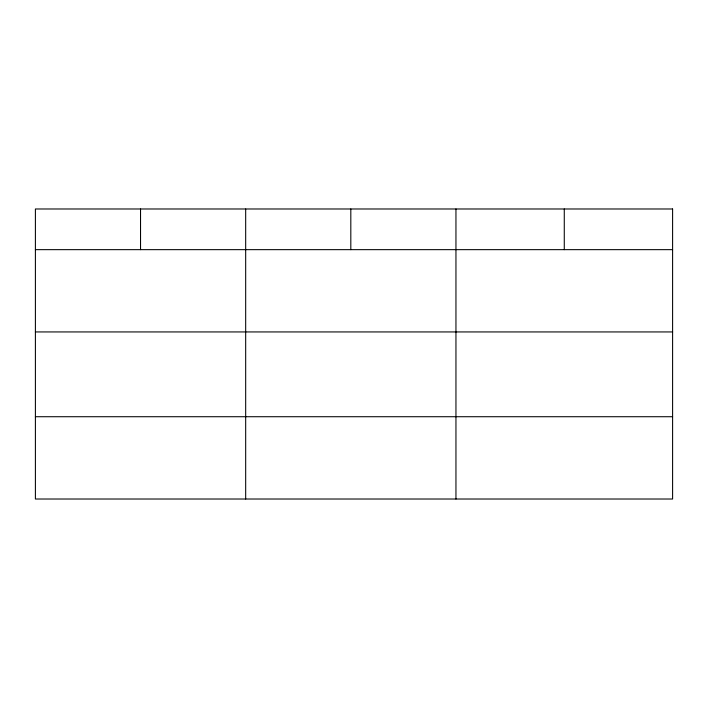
<?xml version="1.0" encoding="UTF-8"?>
<svg xmlns="http://www.w3.org/2000/svg" width="708" height="708" viewBox="0 0 708 708"><rect width="100%" height="100%" fill="white"/><g stroke="black" fill="none" stroke-linecap="round" stroke-linejoin="round"><path stroke-width="1.06" d="M35.4 249.65L672.6 249.65M35.4 331.937L672.6 331.937M35.4 416.72L672.6 416.72M564.276 208.984L564.276 249.65M455.952 208.984L455.952 499.016M350.814 208.984L350.814 249.65M245.676 208.984L245.676 499.016M140.538 208.984L140.538 249.65M672.6 208.984L35.4 208.984L35.4 499.016L672.6 499.016L672.6 208.984"/></g></svg>
